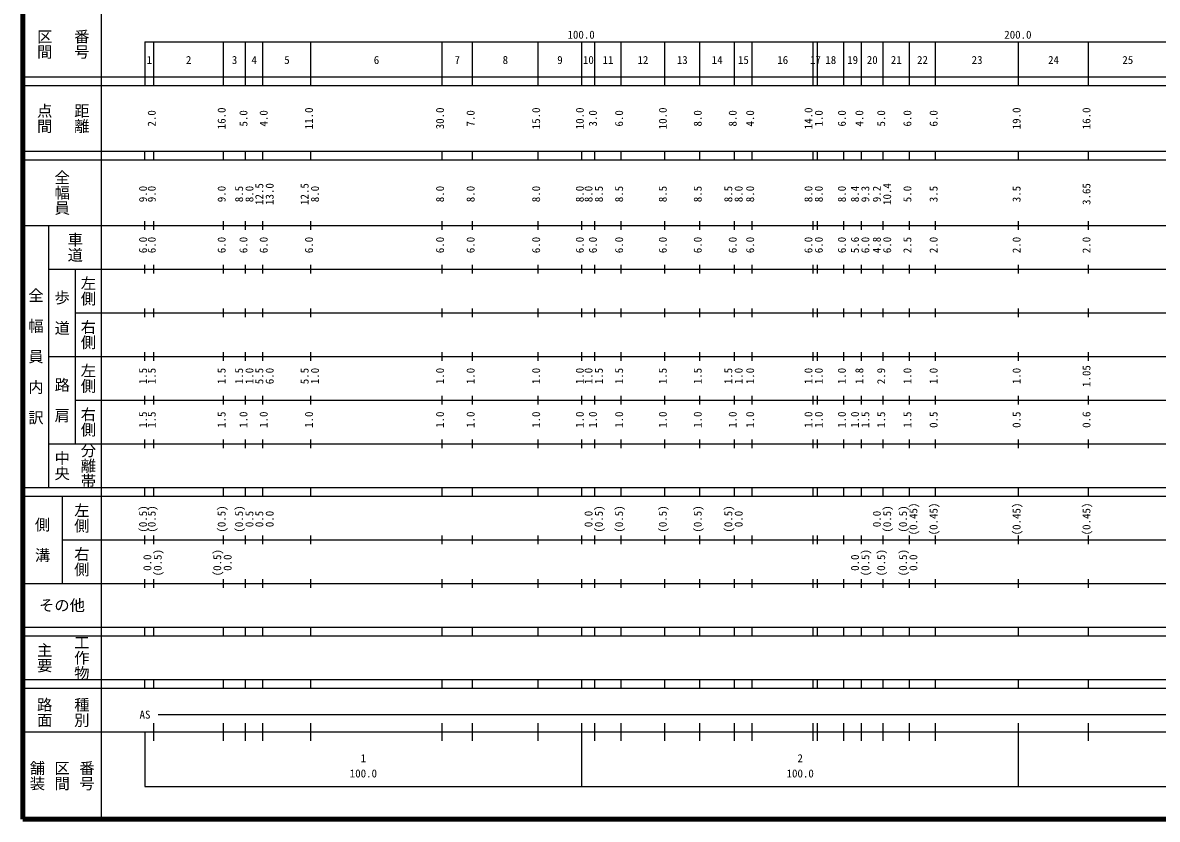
# Model space of a CAD drawing. Units: millimetres on the paper, enlarged 1000 times. Extents: x 40000 to 680000, y 20000 to 380000.
# Drawn here: x 40000 to 299760, y 20000 to 202409 of the extents above; entities that cross this region are included whole.
import ezdxf
from ezdxf.enums import TextEntityAlignment as Align

# ---------------------------------------------------------------- set-up
doc = ezdxf.new("R2010")
doc.units = ezdxf.units.MM
doc.header["$LTSCALE"] = 1000
doc.layers.add('M-TTL', color=2, linetype='Continuous', lineweight=140)
doc.layers.add('M-TTL-BAND', color=7, linetype='Continuous', lineweight=25)
doc.styles.add('@ＭＳ ゴシック', font='')
doc.styles.add('ＭＳ ゴシック', font='')
doc.styles.get('@ＭＳ ゴシック').set_extended_font_data('@MS Gothic')
doc.styles.get('ＭＳ ゴシック').set_extended_font_data('MS Gothic')

msp = doc.modelspace()

# ---------------------------------------------------------------- linework, layer by layer
at = {"layer": 'M-TTL'}
for p, q in [((40000, 380000), (40000, 20000)), ((40000, 20000), (680000, 20000))]:
    msp.add_line(p, q, dxfattribs=at)
at = {"layer": 'M-TTL-BAND'}
for p, q in [((58000, 370000), (58000, 20000)), ((68000, 198000), (579000, 198000)), ((68000, 198000), (68000, 188000)), ((70000, 188000), (70000, 198000)), ((86000, 188000), (86000, 198000)), ((91000, 188000), (91000, 198000)), ((95000, 188000), (95000, 198000)), ((106000, 188000), (106000, 198000)), ((136000, 188000), (136000, 198000)), ((143000, 188000), (143000, 198000)), ((158000, 188000), (158000, 198000)), ((168000, 188000), (168000, 198000)), ((171000, 188000), (171000, 198000)), ((177000, 188000), (177000, 198000)), ((187000, 188000), (187000, 198000)), ((195000, 188000), (195000, 198000)), ((203000, 188000), (203000, 198000)), ((207000, 188000), (207000, 198000)), ((221000, 188000), (221000, 198000)), ((222000, 188000), (222000, 198000)), ((228000, 188000), (228000, 198000)), ((232000, 188000), (232000, 198000)), ((237000, 188000), (237000, 198000)), ((243000, 188000), (243000, 198000)), ((249000, 188000), (249000, 198000)), ((268000, 188000), (268000, 198000)), ((284000, 188000), (284000, 198000)), ((40000, 190000), (579000, 190000)), ((40000, 188000), (579000, 188000)), ((40000, 173000), (579000, 173000)), ((68000, 171000), (68000, 173000)), ((70000, 171000), (70000, 173000)), ((86000, 171000), (86000, 173000)), ((91000, 171000), (91000, 173000)), ((95000, 171000), (95000, 173000)), ((106000, 171000), (106000, 173000)), ((136000, 171000), (136000, 173000)), ((143000, 171000), (143000, 173000)), ((158000, 171000), (158000, 173000)), ((168000, 171000), (168000, 173000)), ((171000, 171000), (171000, 173000)), ((177000, 171000), (177000, 173000)), ((187000, 171000), (187000, 173000)), ((195000, 171000), (195000, 173000)), ((203000, 171000), (203000, 173000)), ((207000, 171000), (207000, 173000)), ((221000, 171000), (221000, 173000)), ((222000, 171000), (222000, 173000)), ((228000, 171000), (228000, 173000)), ((232000, 171000), (232000, 173000)), ((237000, 171000), (237000, 173000)), ((243000, 171000), (243000, 173000)), ((249000, 171000), (249000, 173000)), ((268000, 171000), (268000, 173000)), ((284000, 171000), (284000, 173000)), ((40000, 171000), (579000, 171000)), ((40000, 156000), (579000, 156000)), ((46000, 96000), (46000, 156000)), ((68000, 155000), (68000, 157000)), ((70000, 155000), (70000, 157000)), ((86000, 155000), (86000, 157000)), ((91000, 155000), (91000, 157000)), ((95000, 155000), (95000, 157000)), ((106000, 155000), (106000, 157000)), ((136000, 155000), (136000, 157000)), ((143000, 155000), (143000, 157000)), ((158000, 155000), (158000, 157000)), ((168000, 155000), (168000, 157000)), ((171000, 155000), (171000, 157000)), ((177000, 155000), (177000, 157000)), ((187000, 155000), (187000, 157000)), ((195000, 155000), (195000, 157000)), ((203000, 155000), (203000, 157000)), ((207000, 155000), (207000, 157000)), ((221000, 155000), (221000, 157000)), ((222000, 155000), (222000, 157000)), ((228000, 155000), (228000, 157000)), ((232000, 155000), (232000, 157000)), ((237000, 155000), (237000, 157000)), ((243000, 155000), (243000, 157000)), ((249000, 155000), (249000, 157000)), ((268000, 155000), (268000, 157000)), ((284000, 155000), (284000, 157000)), ((46000, 146000), (579000, 146000)), ((52000, 146000), (52000, 106000)), ((68000, 145000), (68000, 147000)), ((70000, 145000), (70000, 147000)), ((86000, 145000), (86000, 147000)), ((91000, 145000), (91000, 147000)), ((95000, 145000), (95000, 147000)), ((106000, 145000), (106000, 147000)), ((136000, 145000), (136000, 147000)), ((143000, 145000), (143000, 147000)), ((158000, 145000), (158000, 147000)), ((168000, 145000), (168000, 147000)), ((171000, 145000), (171000, 147000)), ((177000, 145000), (177000, 147000)), ((187000, 145000), (187000, 147000)), ((195000, 145000), (195000, 147000)), ((203000, 145000), (203000, 147000)), ((207000, 145000), (207000, 147000)), ((221000, 145000), (221000, 147000)), ((222000, 145000), (222000, 147000)), ((228000, 145000), (228000, 147000)), ((232000, 145000), (232000, 147000)), ((237000, 145000), (237000, 147000)), ((243000, 145000), (243000, 147000)), ((249000, 145000), (249000, 147000)), ((268000, 145000), (268000, 147000)), ((284000, 145000), (284000, 147000)), ((52000, 136000), (579000, 136000)), ((68000, 135000), (68000, 137000)), ((70000, 135000), (70000, 137000)), ((86000, 135000), (86000, 137000)), ((91000, 135000), (91000, 137000)), ((95000, 135000), (95000, 137000)), ((106000, 135000), (106000, 137000)), ((136000, 135000), (136000, 137000)), ((143000, 135000), (143000, 137000)), ((158000, 135000), (158000, 137000)), ((168000, 135000), (168000, 137000)), ((171000, 135000), (171000, 137000)), ((177000, 135000), (177000, 137000)), ((187000, 135000), (187000, 137000)), ((195000, 135000), (195000, 137000)), ((203000, 135000), (203000, 137000)), ((207000, 135000), (207000, 137000)), ((221000, 135000), (221000, 137000)), ((222000, 135000), (222000, 137000)), ((228000, 135000), (228000, 137000)), ((232000, 135000), (232000, 137000)), ((237000, 135000), (237000, 137000)), ((243000, 135000), (243000, 137000)), ((249000, 135000), (249000, 137000)), ((268000, 135000), (268000, 137000)), ((284000, 135000), (284000, 137000)), ((46000, 126000), (579000, 126000)), ((68000, 125000), (68000, 127000)), ((70000, 125000), (70000, 127000)), ((86000, 125000), (86000, 127000)), ((91000, 125000), (91000, 127000)), ((95000, 125000), (95000, 127000)), ((106000, 125000), (106000, 127000)), ((136000, 125000), (136000, 127000)), ((143000, 125000), (143000, 127000)), ((158000, 125000), (158000, 127000)), ((168000, 125000), (168000, 127000)), ((171000, 125000), (171000, 127000)), ((177000, 125000), (177000, 127000)), ((187000, 125000), (187000, 127000)), ((195000, 125000), (195000, 127000)), ((203000, 125000), (203000, 127000)), ((207000, 125000), (207000, 127000)), ((221000, 125000), (221000, 127000)), ((222000, 125000), (222000, 127000)), ((228000, 125000), (228000, 127000)), ((232000, 125000), (232000, 127000)), ((237000, 125000), (237000, 127000)), ((243000, 125000), (243000, 127000)), ((249000, 125000), (249000, 127000)), ((268000, 125000), (268000, 127000)), ((284000, 125000), (284000, 127000)), ((68000, 115000), (68000, 117000)), ((70000, 115000), (70000, 117000)), ((86000, 115000), (86000, 117000)), ((91000, 115000), (91000, 117000)), ((95000, 115000), (95000, 117000)), ((106000, 115000), (106000, 117000)), ((136000, 115000), (136000, 117000)), ((143000, 115000), (143000, 117000)), ((158000, 115000), (158000, 117000)), ((168000, 115000), (168000, 117000)), ((171000, 115000), (171000, 117000)), ((177000, 115000), (177000, 117000)), ((187000, 115000), (187000, 117000)), ((195000, 115000), (195000, 117000)), ((203000, 115000), (203000, 117000)), ((207000, 115000), (207000, 117000)), ((221000, 115000), (221000, 117000)), ((222000, 115000), (222000, 117000)), ((228000, 115000), (228000, 117000)), ((232000, 115000), (232000, 117000)), ((237000, 115000), (237000, 117000)), ((243000, 115000), (243000, 117000)), ((249000, 115000), (249000, 117000)), ((268000, 115000), (268000, 117000)), ((284000, 115000), (284000, 117000)), ((52000, 116000), (579000, 116000)), ((68000, 105000), (68000, 107000)), ((70000, 105000), (70000, 107000)), ((86000, 105000), (86000, 107000)), ((91000, 105000), (91000, 107000)), ((95000, 105000), (95000, 107000)), ((106000, 105000), (106000, 107000)), ((136000, 105000), (136000, 107000)), ((143000, 105000), (143000, 107000)), ((158000, 105000), (158000, 107000)), ((168000, 105000), (168000, 107000)), ((171000, 105000), (171000, 107000)), ((177000, 105000), (177000, 107000)), ((187000, 105000), (187000, 107000)), ((195000, 105000), (195000, 107000)), ((203000, 105000), (203000, 107000)), ((207000, 105000), (207000, 107000)), ((221000, 105000), (221000, 107000)), ((222000, 105000), (222000, 107000)), ((228000, 105000), (228000, 107000)), ((232000, 105000), (232000, 107000)), ((237000, 105000), (237000, 107000)), ((243000, 105000), (243000, 107000)), ((249000, 105000), (249000, 107000)), ((268000, 105000), (268000, 107000)), ((284000, 105000), (284000, 107000)), ((46000, 106000), (579000, 106000)), ((40000, 96000), (579000, 96000)), ((40000, 94000), (579000, 94000)), ((49000, 94000), (49000, 74000)), ((68000, 94000), (68000, 96000)), ((70000, 94000), (70000, 96000)), ((86000, 94000), (86000, 96000)), ((91000, 94000), (91000, 96000)), ((95000, 94000), (95000, 96000)), ((106000, 94000), (106000, 96000)), ((136000, 94000), (136000, 96000)), ((143000, 94000), (143000, 96000)), ((158000, 94000), (158000, 96000)), ((168000, 94000), (168000, 96000)), ((171000, 94000), (171000, 96000)), ((177000, 94000), (177000, 96000)), ((187000, 94000), (187000, 96000)), ((195000, 94000), (195000, 96000)), ((203000, 94000), (203000, 96000)), ((207000, 94000), (207000, 96000)), ((221000, 94000), (221000, 96000)), ((222000, 94000), (222000, 96000)), ((228000, 94000), (228000, 96000)), ((232000, 94000), (232000, 96000)), ((237000, 94000), (237000, 96000)), ((243000, 94000), (243000, 96000)), ((249000, 94000), (249000, 96000)), ((268000, 94000), (268000, 96000)), ((284000, 94000), (284000, 96000)), ((49000, 84000), (579000, 84000)), ((68000, 83000), (68000, 85000)), ((70000, 83000), (70000, 85000)), ((86000, 83000), (86000, 85000)), ((91000, 83000), (91000, 85000)), ((95000, 83000), (95000, 85000)), ((106000, 83000), (106000, 85000)), ((136000, 83000), (136000, 85000)), ((143000, 83000), (143000, 85000)), ((158000, 83000), (158000, 85000)), ((168000, 83000), (168000, 85000)), ((171000, 83000), (171000, 85000)), ((177000, 83000), (177000, 85000)), ((187000, 83000), (187000, 85000)), ((195000, 83000), (195000, 85000)), ((203000, 83000), (203000, 85000)), ((207000, 83000), (207000, 85000)), ((221000, 83000), (221000, 85000)), ((222000, 83000), (222000, 85000)), ((228000, 83000), (228000, 85000)), ((232000, 83000), (232000, 85000)), ((237000, 83000), (237000, 85000)), ((243000, 83000), (243000, 85000)), ((249000, 83000), (249000, 85000)), ((268000, 83000), (268000, 85000)), ((284000, 83000), (284000, 85000)), ((40000, 74000), (579000, 74000)), ((68000, 73000), (68000, 75000)), ((70000, 73000), (70000, 75000)), ((86000, 73000), (86000, 75000)), ((91000, 73000), (91000, 75000)), ((95000, 73000), (95000, 75000)), ((106000, 73000), (106000, 75000)), ((136000, 73000), (136000, 75000)), ((143000, 73000), (143000, 75000)), ((158000, 73000), (158000, 75000)), ((168000, 73000), (168000, 75000)), ((171000, 73000), (171000, 75000)), ((177000, 73000), (177000, 75000)), ((187000, 73000), (187000, 75000)), ((195000, 73000), (195000, 75000)), ((203000, 73000), (203000, 75000)), ((207000, 73000), (207000, 75000)), ((221000, 73000), (221000, 75000)), ((222000, 73000), (222000, 75000)), ((228000, 73000), (228000, 75000)), ((232000, 73000), (232000, 75000)), ((237000, 73000), (237000, 75000)), ((243000, 73000), (243000, 75000)), ((249000, 73000), (249000, 75000)), ((268000, 73000), (268000, 75000)), ((284000, 73000), (284000, 75000)), ((40000, 64000), (579000, 64000)), ((68000, 62000), (68000, 64000)), ((70000, 62000), (70000, 64000)), ((86000, 62000), (86000, 64000)), ((91000, 62000), (91000, 64000)), ((95000, 62000), (95000, 64000)), ((106000, 62000), (106000, 64000)), ((136000, 62000), (136000, 64000)), ((143000, 62000), (143000, 64000)), ((158000, 62000), (158000, 64000)), ((168000, 62000), (168000, 64000)), ((171000, 62000), (171000, 64000)), ((177000, 62000), (177000, 64000)), ((187000, 62000), (187000, 64000)), ((195000, 62000), (195000, 64000)), ((203000, 62000), (203000, 64000)), ((207000, 62000), (207000, 64000)), ((221000, 62000), (221000, 64000)), ((222000, 62000), (222000, 64000)), ((228000, 62000), (228000, 64000)), ((232000, 62000), (232000, 64000)), ((237000, 62000), (237000, 64000)), ((243000, 62000), (243000, 64000)), ((249000, 62000), (249000, 64000)), ((268000, 62000), (268000, 64000)), ((284000, 62000), (284000, 64000)), ((40000, 62000), (579000, 62000)), ((40000, 52000), (579000, 52000)), ((68000, 50000), (68000, 52000)), ((70000, 50000), (70000, 52000)), ((86000, 50000), (86000, 52000)), ((91000, 50000), (91000, 52000)), ((95000, 50000), (95000, 52000)), ((106000, 50000), (106000, 52000)), ((136000, 50000), (136000, 52000)), ((143000, 50000), (143000, 52000)), ((158000, 50000), (158000, 52000)), ((168000, 50000), (168000, 52000)), ((171000, 50000), (171000, 52000)), ((177000, 50000), (177000, 52000)), ((187000, 50000), (187000, 52000)), ((195000, 50000), (195000, 52000)), ((203000, 50000), (203000, 52000)), ((207000, 50000), (207000, 52000)), ((221000, 50000), (221000, 52000)), ((222000, 50000), (222000, 52000)), ((228000, 50000), (228000, 52000)), ((232000, 50000), (232000, 52000)), ((237000, 50000), (237000, 52000)), ((243000, 50000), (243000, 52000)), ((249000, 50000), (249000, 52000)), ((268000, 50000), (268000, 52000)), ((284000, 50000), (284000, 52000)), ((40000, 50000), (579000, 50000)), ((70000, 38000), (70000, 42000)), ((71000, 44000), (504000, 44000)), ((86000, 38000), (86000, 42000)), ((91000, 38000), (91000, 42000)), ((95000, 38000), (95000, 42000)), ((106000, 38000), (106000, 42000)), ((136000, 38000), (136000, 42000)), ((143000, 38000), (143000, 42000)), ((158000, 38000), (158000, 42000)), ((168000, 27500), (168000, 42000)), ((171000, 38000), (171000, 42000)), ((177000, 38000), (177000, 42000)), ((187000, 38000), (187000, 42000)), ((195000, 38000), (195000, 42000)), ((203000, 38000), (203000, 42000)), ((207000, 38000), (207000, 42000)), ((221000, 38000), (221000, 42000)), ((222000, 38000), (222000, 42000)), ((228000, 38000), (228000, 42000)), ((232000, 38000), (232000, 42000)), ((237000, 38000), (237000, 42000)), ((243000, 38000), (243000, 42000)), ((249000, 38000), (249000, 42000)), ((268000, 27500), (268000, 42000)), ((284000, 38000), (284000, 42000)), ((40000, 40000), (579000, 40000)), ((68000, 40000), (68000, 27500)), ((68000, 27500), (579000, 27500))]:
    msp.add_line(p, q, dxfattribs=at)

# ---------------------------------------------------------------- texts
at = {"layer": 'M-TTL-BAND', "style": '@ＭＳ ゴシック'}
for s, p in [('区間', (45000, 197500)), ('番号', (53500, 197500)), ('点間', (45000, 180500)), ('距離', (53500, 180500)), ('全幅員', (49000, 163500)), ('車道', (52000, 151000)), ('左側', (55000, 141000)), ('全\u3000幅\u3000員\u3000内\u3000訳', (43000, 126000)), ('歩\u3000道', (49000, 136000)), ('右側', (55000, 131000)), ('左側', (55000, 121000)), ('路\u3000肩', (49000, 116000)), ('右側', (55000, 111000)), ('中央', (49000, 101000)), ('分離帯', (55000, 101000)), ('左側', (53500, 89000)), ('側\u3000溝', (44500, 84000)), ('右側', (53500, 79000)), ('主要', (45000, 57000)), ('工作物', (53500, 57000)), ('路面', (45000, 44500)), ('種別', (53500, 44500)), ('舗装', (43333, 30000)), ('区間', (49000, 30000)), ('番号', (54667, 30000))]:
    msp.add_text(s, height=2566, rotation=270, dxfattribs=at).set_placement(p, align=Align.MIDDLE_CENTER)
at = {"layer": 'M-TTL-BAND', "style": 'ＭＳ ゴシック'}
for s, p in [('100.0', (167844, 198195)), ('200.0', (267844, 198195)), ('1', (69000, 192405)), ('2', (78000, 192405)), ('3', (88500, 192405)), ('4', (93000, 192405)), ('5', (100500, 192405)), ('6', (121000, 192405)), ('7', (139500, 192405)), ('8', (150500, 192405)), ('9', (163000, 192405)), ('10', (169500, 192405)), ('11', (174000, 192405)), ('12', (182000, 192405)), ('13', (191000, 192405)), ('14', (199000, 192405)), ('15', (205000, 192405)), ('16', (214000, 192405)), ('17', (221500, 192405)), ('18', (225000, 192405)), ('19', (230000, 192405)), ('20', (234500, 192405)), ('21', (240000, 192405)), ('22', (246000, 192405)), ('23', (258500, 192405)), ('24', (276000, 192405)), ('25', (293000, 192405)), ('AS', (68000, 42500)), ('1', (118000, 32523)), ('2', (218000, 32523)), ('100.0', (118000, 29033)), ('100.0', (218000, 29033))]:
    msp.add_text(s, height=1833, dxfattribs=at).set_placement(p, align=Align.BOTTOM_CENTER)
for s, p in [('2.0', (71000, 180500)), ('16.0', (87000, 180500)), ('5.0', (92000, 180500)), ('4.0', (96623, 180500)), ('11.0', (107000, 180500)), ('30.0', (137000, 180500)), ('7.0', (144000, 180500)), ('15.0', (159000, 180500)), ('10.0', (169000, 180500)), ('3.0', (172000, 180500)), ('6.0', (178000, 180500)), ('10.0', (188000, 180500)), ('8.0', (196000, 180500)), ('8.0', (204000, 180500)), ('4.0', (208000, 180500)), ('14.0', (221348, 180500)), ('1.0', (223719, 180500)), ('6.0', (229000, 180500)), ('4.0', (233000, 180500)), ('5.0', (238000, 180500)), ('6.0', (244000, 180500)), ('6.0', (250000, 180500)), ('19.0', (269000, 180500)), ('16.0', (285000, 180500)), ('9.0', (69000, 163174)), ('9.0', (71000, 163174)), ('9.0', (87000, 163174)), ('8.5', (91000, 163174)), ('8.0', (93370, 163174)), ('12.5', (95623, 163174)), ('13.0', (97993, 163174)), ('12.5', (106000, 163174)), ('8.0', (108370, 163174)), ('8.0', (137000, 163174)), ('8.0', (144000, 163174)), ('8.0', (159000, 163174)), ('8.0', (169000, 163174)), ('8.0', (171000, 163174)), ('8.5', (173370, 163174)), ('8.5', (178000, 163174)), ('8.5', (188000, 163174)), ('8.5', (196000, 163174)), ('8.5', (203000, 163174)), ('8.0', (205370, 163174)), ('8.0', (208000, 163174)), ('8.0', (221348, 163174)), ('8.0', (223719, 163174)), ('8.0', (229000, 163174)), ('8.4', (232000, 163174)), ('9.3', (234370, 163174)), ('9.2', (237000, 163174)), ('10.4', (239370, 163174)), ('5.0', (244000, 163174)), ('3.5', (250000, 163174)), ('3.5', (269000, 163174)), ('3.65', (285000, 163174)), ('6.0', (69000, 151500)), ('6.0', (71000, 151500)), ('6.0', (87000, 151500)), ('6.0', (92000, 151500)), ('6.0', (96623, 151500)), ('6.0', (107000, 151500)), ('6.0', (137000, 151500)), ('6.0', (144000, 151500)), ('6.0', (159000, 151500)), ('6.0', (169000, 151500)), ('6.0', (172000, 151500)), ('6.0', (178000, 151500)), ('6.0', (188000, 151500)), ('6.0', (196000, 151500)), ('6.0', (204000, 151500)), ('6.0', (208000, 151500)), ('6.0', (221348, 151500)), ('6.0', (223719, 151500)), ('6.0', (229000, 151500)), ('5.6', (232000, 151500)), ('6.0', (234370, 151500)), ('4.8', (237000, 151500)), ('6.0', (239370, 151500)), ('2.5', (244000, 151500)), ('2.0', (250000, 151500)), ('2.0', (269000, 151500)), ('2.0', (285000, 151500)), ('1.5', (69000, 121500)), ('1.5', (71000, 121500)), ('1.5', (87000, 121500)), ('1.5', (91000, 121500)), ('1.0', (93370, 121500)), ('5.5', (95623, 121500)), ('6.0', (97993, 121500)), ('5.5', (106000, 121500)), ('1.0', (108370, 121500)), ('1.0', (137000, 121500)), ('1.0', (144000, 121500)), ('1.0', (159000, 121500)), ('1.0', (169000, 121500)), ('1.0', (171000, 121500)), ('1.5', (173370, 121500)), ('1.5', (178000, 121500)), ('1.5', (188000, 121500)), ('1.5', (196000, 121500)), ('1.5', (203000, 121500)), ('1.0', (205370, 121500)), ('1.0', (208000, 121500)), ('1.0', (221348, 121500)), ('1.0', (223719, 121500)), ('1.0', (229000, 121500)), ('1.8', (233000, 121500)), ('2.9', (238000, 121500)), ('1.0', (244000, 121500)), ('1.0', (250000, 121500)), ('1.0', (269000, 121500)), ('1.05', (285000, 121500)), ('1.5', (69000, 111500)), ('1.5', (71000, 111500)), ('1.5', (87000, 111500)), ('1.0', (92000, 111500)), ('1.0', (96623, 111500)), ('1.0', (107000, 111500)), ('1.0', (137000, 111500)), ('1.0', (144000, 111500)), ('1.0', (159000, 111500)), ('1.0', (169000, 111500)), ('1.0', (172000, 111500)), ('1.0', (178000, 111500)), ('1.0', (188000, 111500)), ('1.0', (196000, 111500)), ('1.0', (204000, 111500)), ('1.0', (208000, 111500)), ('1.0', (221348, 111500)), ('1.0', (223719, 111500)), ('1.0', (229000, 111500)), ('1.0', (232000, 111500)), ('1.5', (234370, 111500)), ('1.5', (238000, 111500)), ('1.5', (244000, 111500)), ('0.5', (250000, 111500)), ('0.5', (269000, 111500)), ('0.6', (285000, 111500)), ('(0.5)', (69000, 88764)), ('(0.5)', (71000, 88764)), ('(0.5)', (87000, 88764)), ('(0.5)', (91000, 88764)), ('(0.5)', (173370, 88764)), ('(0.5)', (178000, 88764)), ('(0.5)', (188000, 88764)), ('(0.5)', (196000, 88764)), ('(0.5)', (203000, 88764)), ('(0.5)', (239370, 88764)), ('(0.5)', (243000, 88764)), ('(0.45)', (245370, 88764)), ('(0.45)', (250000, 88764)), ('(0.45)', (269000, 88764)), ('(0.45)', (285000, 88764)), ('0.5', (93370, 88764)), ('0.5', (95623, 88764)), ('0.0', (97993, 88764)), ('0.0', (171000, 88764)), ('0.0', (205370, 88764)), ('0.0', (237000, 88764)), ('(0.5)', (72370, 78764)), ('(0.5)', (86000, 78764)), ('(0.5)', (234370, 78764)), ('(0.5)', (238000, 78764)), ('(0.5)', (243000, 78764)), ('0.0', (70000, 78764)), ('0.0', (88370, 78764)), ('0.0', (232000, 78764)), ('0.0', (245370, 78764))]:
    msp.add_text(s, height=1833, rotation=90, dxfattribs=at).set_placement(p, align=Align.BOTTOM_CENTER)
msp.add_text('その他', height=2566, dxfattribs=at).set_placement((49000, 69000), align=Align.MIDDLE_CENTER)

doc.saveas('drawing.dxf')
